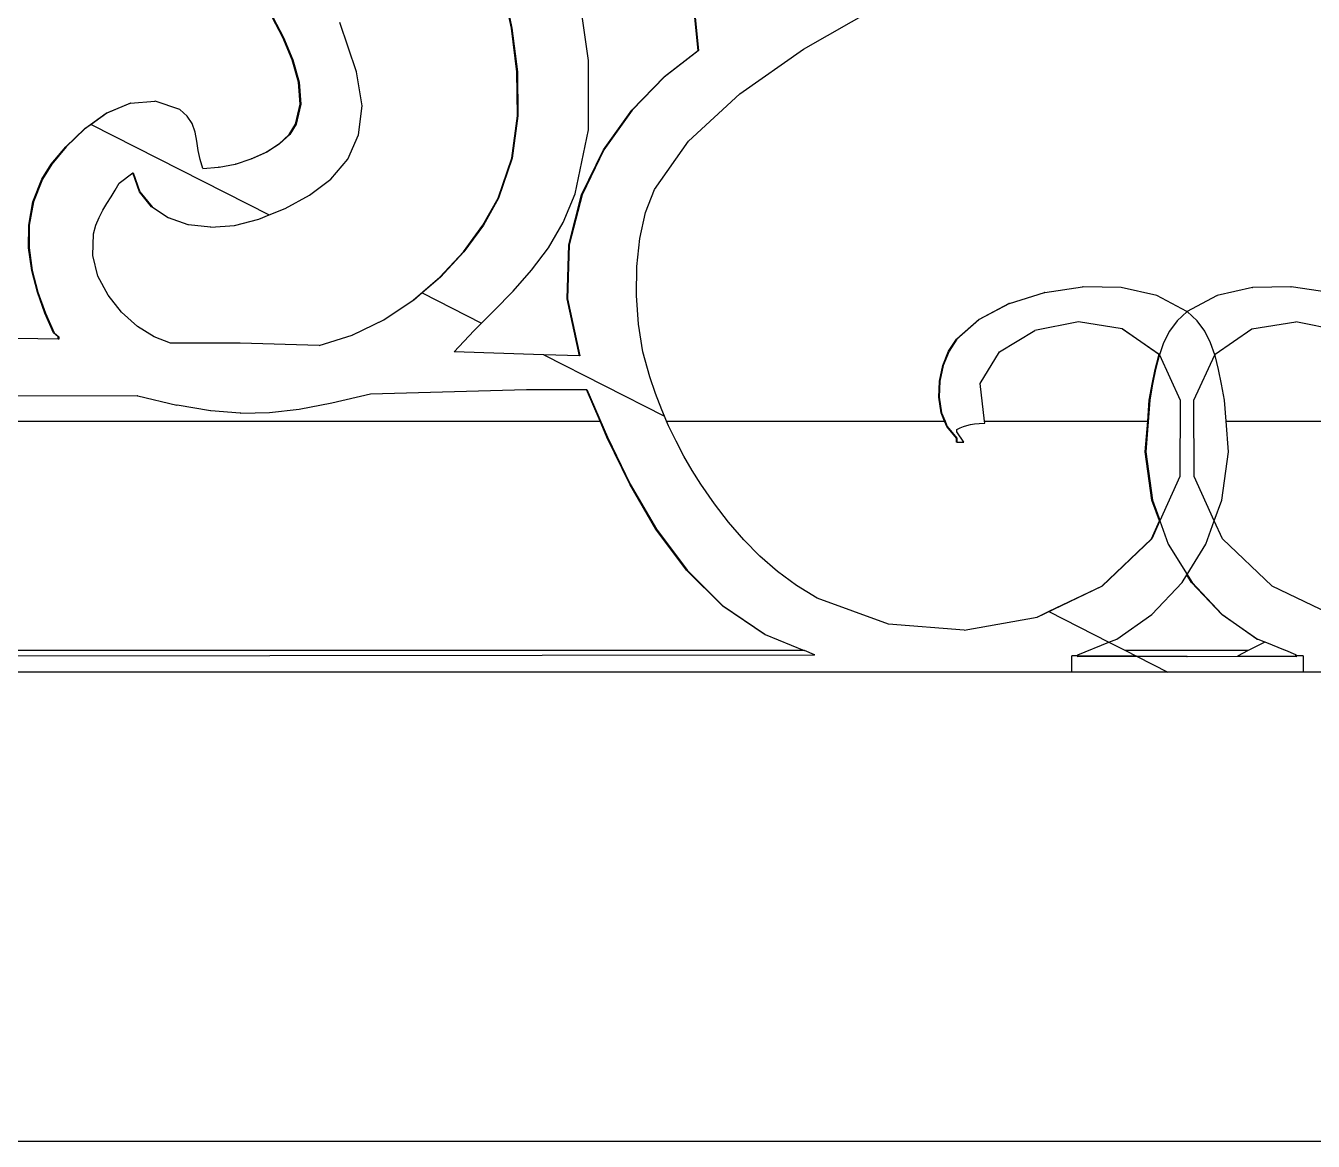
# Model space of a CAD drawing. Header units: inches. Extents: x -2812 to 9774, y -15726 to -746.
# Drawn here: x 3012.8 to 3026.01, y -9119.16 to -9107.71 of the extents above; entities that cross this region are included whole.
import ezdxf

# ---------------------------------------------------------------- set-up
doc = ezdxf.new("R2010")
doc.units = ezdxf.units.IN
doc.header["$LTSCALE"] = 17
doc.header["$MEASUREMENT"] = 0
doc.layers.add('OUTLINE', color=1, linetype='Continuous', lineweight=25)

# ---------------------------------------------------------------- blocks, each defined once
blk = doc.blocks.new('kk')
for p, q in [((-1729.857, -2515.899), (-1729.952, -2514.97)), ((-1729.948, -2514.97), (-1729.852, -2515.899)), ((-1731.773, -2515.67), (-1731.866, -2515.234)), ((-1731.861, -2515.234), (-1731.769, -2515.67)), ((-1730.983, -2516.001), (-1731.088, -2515.269)), ((-1728.774, -2515.884), (-1728.037, -2515.465)), ((-1734.119, -2515.766), (-1734.229, -2515.556)), ((-1734.224, -2515.556), (-1734.115, -2515.766)), ((-1733.364, -2516.116), (-1733.535, -2515.612)), ((-1731.717, -2516.119), (-1731.773, -2515.67)), ((-1731.769, -2515.67), (-1731.773, -2515.67)), ((-1731.769, -2515.67), (-1731.712, -2516.119)), ((-1734.023, -2515.993), (-1734.119, -2515.766)), ((-1734.115, -2515.766), (-1734.119, -2515.766)), ((-1734.115, -2515.766), (-1734.018, -2515.993)), ((-1730.207, -2516.169), (-1729.857, -2515.899)), ((-1729.852, -2515.899), (-1730.202, -2516.169)), ((-1729.852, -2515.899), (-1729.857, -2515.899)), ((-1729.43, -2516.343), (-1728.774, -2515.884)), ((-1733.958, -2516.224), (-1734.023, -2515.993)), ((-1734.018, -2515.993), (-1734.023, -2515.993)), ((-1734.018, -2515.993), (-1733.953, -2516.224)), ((-1730.984, -2516.713), (-1730.983, -2516.001)), ((-1733.307, -2516.467), (-1733.364, -2516.116)), ((-1731.711, -2516.568), (-1731.717, -2516.119)), ((-1731.712, -2516.119), (-1731.717, -2516.119)), ((-1731.712, -2516.119), (-1731.707, -2516.568)), ((-1730.539, -2516.512), (-1730.207, -2516.169)), ((-1730.202, -2516.169), (-1730.535, -2516.512)), ((-1730.202, -2516.169), (-1730.207, -2516.169)), ((-1733.941, -2516.449), (-1733.958, -2516.224)), ((-1733.953, -2516.224), (-1733.958, -2516.224)), ((-1733.953, -2516.224), (-1733.936, -2516.449)), ((-1735.933, -2516.543), (-1735.689, -2516.439)), ((-1735.684, -2516.439), (-1735.928, -2516.543)), ((-1735.684, -2516.439), (-1735.689, -2516.439)), ((-1735.684, -2516.439), (-1735.435, -2516.417)), ((-1735.431, -2516.417), (-1735.435, -2516.417)), ((-1735.179, -2516.505), (-1735.431, -2516.417)), ((-1733.989, -2516.656), (-1733.941, -2516.449)), ((-1733.936, -2516.449), (-1733.985, -2516.656)), ((-1733.936, -2516.449), (-1733.941, -2516.449)), ((-1729.957, -2516.828), (-1729.43, -2516.343)), ((-1736.156, -2516.702), (-1735.933, -2516.543)), ((-1735.928, -2516.543), (-1736.088, -2516.657)), ((-1735.928, -2516.543), (-1735.933, -2516.543)), ((-1735.101, -2516.571), (-1735.179, -2516.505)), ((-1735.051, -2516.649), (-1735.101, -2516.571)), ((-1733.342, -2516.764), (-1733.307, -2516.467)), ((-1731.771, -2517.004), (-1731.711, -2516.568)), ((-1731.707, -2516.568), (-1731.767, -2517.004)), ((-1731.707, -2516.568), (-1731.711, -2516.568)), ((-1730.83, -2516.919), (-1730.539, -2516.512)), ((-1730.535, -2516.512), (-1730.825, -2516.919)), ((-1730.535, -2516.512), (-1730.539, -2516.512)), ((-1736.348, -2516.886), (-1736.156, -2516.702)), ((-1736.152, -2516.702), (-1736.344, -2516.886)), ((-1736.152, -2516.702), (-1736.156, -2516.702)), ((-1736.088, -2516.657), (-1736.152, -2516.702)), ((-1736.088, -2516.657), (-1734.261, -2517.586)), ((-1735.02, -2516.736), (-1735.051, -2516.649)), ((-1734.055, -2516.762), (-1733.989, -2516.656)), ((-1733.985, -2516.656), (-1734.05, -2516.762)), ((-1733.985, -2516.656), (-1733.989, -2516.656)), ((-1731.118, -2517.37), (-1730.984, -2516.713)), ((-1735.002, -2516.829), (-1735.02, -2516.736)), ((-1734.988, -2516.924), (-1735.002, -2516.829)), ((-1734.291, -2516.942), (-1734.158, -2516.858)), ((-1734.153, -2516.858), (-1734.286, -2516.942)), ((-1734.158, -2516.858), (-1734.055, -2516.762)), ((-1734.153, -2516.858), (-1734.158, -2516.858)), ((-1734.05, -2516.762), (-1734.153, -2516.858)), ((-1734.05, -2516.762), (-1734.055, -2516.762)), ((-1733.453, -2517.013), (-1733.342, -2516.764)), ((-1730.306, -2517.326), (-1729.957, -2516.828)), ((-1736.498, -2517.067), (-1736.348, -2516.886)), ((-1736.344, -2516.886), (-1736.493, -2517.067)), ((-1736.344, -2516.886), (-1736.348, -2516.886)), ((-1734.97, -2517.019), (-1734.988, -2516.924)), ((-1734.444, -2517.011), (-1734.291, -2516.942)), ((-1734.286, -2516.942), (-1734.44, -2517.011)), ((-1734.286, -2516.942), (-1734.291, -2516.942)), ((-1731.054, -2517.382), (-1730.83, -2516.919)), ((-1730.825, -2516.919), (-1731.049, -2517.382)), ((-1730.825, -2516.919), (-1730.83, -2516.919)), ((-1736.593, -2517.218), (-1736.498, -2517.067)), ((-1736.493, -2517.067), (-1736.589, -2517.218)), ((-1736.493, -2517.067), (-1736.498, -2517.067)), ((-1734.94, -2517.11), (-1734.97, -2517.019)), ((-1734.94, -2517.11), (-1734.78, -2517.098)), ((-1734.775, -2517.098), (-1734.78, -2517.098)), ((-1734.775, -2517.098), (-1734.61, -2517.064)), ((-1734.606, -2517.064), (-1734.61, -2517.064)), ((-1734.606, -2517.064), (-1734.444, -2517.011)), ((-1734.44, -2517.011), (-1734.444, -2517.011)), ((-1733.626, -2517.218), (-1733.453, -2517.013)), ((-1731.911, -2517.413), (-1731.771, -2517.004)), ((-1731.767, -2517.004), (-1731.907, -2517.413)), ((-1731.767, -2517.004), (-1731.771, -2517.004)), ((-1736.686, -2517.454), (-1736.593, -2517.218)), ((-1736.589, -2517.218), (-1736.681, -2517.454)), ((-1736.589, -2517.218), (-1736.593, -2517.218)), ((-1735.8, -2517.262), (-1735.661, -2517.156)), ((-1735.661, -2517.156), (-1735.657, -2517.153)), ((-1735.592, -2517.349), (-1735.661, -2517.156)), ((-1735.657, -2517.153), (-1735.588, -2517.349)), ((-1733.846, -2517.385), (-1733.626, -2517.218)), ((-1735.882, -2517.4), (-1735.84, -2517.332)), ((-1735.84, -2517.332), (-1735.8, -2517.262)), ((-1735.468, -2517.504), (-1735.592, -2517.349)), ((-1735.588, -2517.349), (-1735.592, -2517.349)), ((-1735.588, -2517.349), (-1735.463, -2517.504)), ((-1734.098, -2517.52), (-1733.846, -2517.385)), ((-1731.242, -2517.665), (-1731.118, -2517.37)), ((-1731.186, -2517.895), (-1731.054, -2517.382)), ((-1731.049, -2517.382), (-1731.182, -2517.895)), ((-1731.049, -2517.382), (-1731.054, -2517.382)), ((-1730.396, -2517.562), (-1730.306, -2517.326)), ((-1736.729, -2517.691), (-1736.686, -2517.454)), ((-1736.681, -2517.454), (-1736.725, -2517.691)), ((-1736.681, -2517.454), (-1736.686, -2517.454)), ((-1735.969, -2517.539), (-1735.926, -2517.468)), ((-1735.926, -2517.468), (-1735.882, -2517.4)), ((-1735.298, -2517.617), (-1735.468, -2517.504)), ((-1735.463, -2517.504), (-1735.468, -2517.504)), ((-1735.463, -2517.504), (-1735.293, -2517.617)), ((-1734.261, -2517.586), (-1734.098, -2517.52)), ((-1732.066, -2517.691), (-1731.911, -2517.413)), ((-1731.907, -2517.413), (-1732.062, -2517.691)), ((-1731.907, -2517.413), (-1731.911, -2517.413)), ((-1736.04, -2517.693), (-1736.007, -2517.613)), ((-1736.007, -2517.613), (-1735.969, -2517.539)), ((-1735.293, -2517.617), (-1735.298, -2517.617)), ((-1735.093, -2517.687), (-1735.293, -2517.617)), ((-1734.615, -2517.694), (-1734.367, -2517.629)), ((-1734.367, -2517.629), (-1734.261, -2517.586)), ((-1730.456, -2517.829), (-1730.396, -2517.562)), ((-1736.731, -2517.926), (-1736.729, -2517.691)), ((-1736.725, -2517.691), (-1736.729, -2517.691)), ((-1736.725, -2517.691), (-1736.726, -2517.926)), ((-1736.072, -2518.002), (-1736.063, -2517.78)), ((-1736.063, -2517.78), (-1736.04, -2517.693)), ((-1735.088, -2517.687), (-1735.093, -2517.687)), ((-1734.864, -2517.713), (-1735.088, -2517.687)), ((-1734.861, -2517.713), (-1734.864, -2517.713)), ((-1734.859, -2517.713), (-1734.861, -2517.713)), ((-1734.859, -2517.713), (-1734.615, -2517.694)), ((-1732.267, -2517.965), (-1732.066, -2517.691)), ((-1732.062, -2517.691), (-1732.262, -2517.965)), ((-1732.062, -2517.691), (-1732.066, -2517.691)), ((-1731.393, -2517.924), (-1731.242, -2517.665)), ((-1731.201, -2518.448), (-1731.186, -2517.895)), ((-1731.182, -2517.895), (-1731.197, -2518.448)), ((-1731.182, -2517.895), (-1731.186, -2517.895)), ((-1730.487, -2518.116), (-1730.456, -2517.829)), ((-1736.698, -2518.156), (-1736.731, -2517.926)), ((-1736.726, -2517.926), (-1736.731, -2517.926)), ((-1736.726, -2517.926), (-1736.693, -2518.156)), ((-1736.018, -2518.215), (-1736.072, -2518.002)), ((-1732.507, -2518.225), (-1732.267, -2517.965)), ((-1732.262, -2517.965), (-1732.502, -2518.225)), ((-1732.262, -2517.965), (-1732.267, -2517.965)), ((-1731.566, -2518.155), (-1731.393, -2517.924)), ((-1736.639, -2518.38), (-1736.698, -2518.156)), ((-1736.693, -2518.156), (-1736.698, -2518.156)), ((-1736.693, -2518.156), (-1736.635, -2518.38)), ((-1731.755, -2518.368), (-1731.566, -2518.155)), ((-1730.491, -2518.413), (-1730.487, -2518.116)), ((-1735.914, -2518.412), (-1736.018, -2518.215)), ((-1732.781, -2518.461), (-1732.507, -2518.225)), ((-1732.502, -2518.225), (-1732.69, -2518.386)), ((-1732.502, -2518.225), (-1732.507, -2518.225)), ((-1736.562, -2518.594), (-1736.639, -2518.38)), ((-1736.635, -2518.38), (-1736.639, -2518.38)), ((-1736.635, -2518.38), (-1736.557, -2518.594)), ((-1735.775, -2518.586), (-1735.914, -2518.412)), ((-1732.69, -2518.386), (-1732.777, -2518.461)), ((-1732.69, -2518.386), (-1732.08, -2518.697)), ((-1731.955, -2518.572), (-1731.755, -2518.368)), ((-1730.469, -2518.708), (-1730.491, -2518.413)), ((-1726.661, -2518.496), (-1726.301, -2518.382)), ((-1726.297, -2518.382), (-1726.301, -2518.382)), ((-1726.297, -2518.382), (-1725.91, -2518.325)), ((-1725.905, -2518.325), (-1725.91, -2518.325)), ((-1725.513, -2518.333), (-1725.905, -2518.325)), ((-1725.148, -2518.415), (-1725.513, -2518.333)), ((-1724.839, -2518.579), (-1725.148, -2518.415)), ((-1724.839, -2518.579), (-1724.531, -2518.415)), ((-1724.527, -2518.415), (-1724.836, -2518.58)), ((-1724.531, -2518.415), (-1724.527, -2518.415)), ((-1724.166, -2518.333), (-1724.527, -2518.415)), ((-1724.166, -2518.333), (-1724.161, -2518.333)), ((-1723.774, -2518.325), (-1724.161, -2518.333)), ((-1723.774, -2518.325), (-1723.769, -2518.325)), ((-1723.377, -2518.382), (-1723.769, -2518.325)), ((-1733.084, -2518.663), (-1732.781, -2518.461)), ((-1732.777, -2518.461), (-1733.079, -2518.663)), ((-1732.777, -2518.461), (-1732.781, -2518.461)), ((-1732.08, -2518.697), (-1731.955, -2518.572)), ((-1731.075, -2519.034), (-1731.201, -2518.448)), ((-1731.197, -2518.448), (-1731.201, -2518.448)), ((-1731.197, -2518.448), (-1731.071, -2519.034)), ((-1726.976, -2518.659), (-1726.666, -2518.496)), ((-1726.661, -2518.496), (-1726.972, -2518.659)), ((-1726.661, -2518.496), (-1726.666, -2518.496)), ((-1724.838, -2518.58), (-1724.839, -2518.579)), ((-1736.474, -2518.797), (-1736.562, -2518.594)), ((-1736.557, -2518.594), (-1736.562, -2518.594)), ((-1736.557, -2518.594), (-1736.469, -2518.797)), ((-1735.613, -2518.731), (-1735.775, -2518.586)), ((-1733.409, -2518.822), (-1733.084, -2518.663)), ((-1733.079, -2518.663), (-1733.404, -2518.822)), ((-1733.079, -2518.663), (-1733.084, -2518.663)), ((-1732.158, -2518.776), (-1732.08, -2518.697)), ((-1730.423, -2518.991), (-1730.469, -2518.708)), ((-1727.205, -2518.862), (-1726.976, -2518.659)), ((-1726.972, -2518.659), (-1727.201, -2518.862)), ((-1726.972, -2518.659), (-1726.976, -2518.659)), ((-1725.952, -2518.684), (-1726.4, -2518.772)), ((-1725.505, -2518.757), (-1725.952, -2518.684)), ((-1724.94, -2518.674), (-1725.019, -2518.781)), ((-1724.838, -2518.58), (-1724.94, -2518.674)), ((-1724.836, -2518.58), (-1724.838, -2518.58)), ((-1724.734, -2518.674), (-1724.836, -2518.58)), ((-1724.656, -2518.781), (-1724.734, -2518.674)), ((-1724.174, -2518.757), (-1723.722, -2518.684)), ((-1723.278, -2518.772), (-1723.722, -2518.684)), ((-1736.426, -2518.861), (-1740.53, -2518.797)), ((-1736.426, -2518.84), (-1736.474, -2518.797)), ((-1736.469, -2518.797), (-1736.474, -2518.797)), ((-1736.469, -2518.797), (-1736.421, -2518.84)), ((-1736.426, -2518.861), (-1736.426, -2518.84)), ((-1736.421, -2518.84), (-1736.426, -2518.84)), ((-1736.421, -2518.84), (-1736.421, -2518.862)), ((-1735.442, -2518.84), (-1735.613, -2518.731)), ((-1735.275, -2518.905), (-1735.442, -2518.84)), ((-1733.746, -2518.926), (-1733.409, -2518.822)), ((-1733.404, -2518.822), (-1733.409, -2518.822)), ((-1732.36, -2518.991), (-1732.158, -2518.776)), ((-1726.764, -2518.992), (-1726.4, -2518.772)), ((-1725.5, -2518.757), (-1725.505, -2518.757)), ((-1725.13, -2519.016), (-1725.505, -2518.757)), ((-1725.5, -2518.757), (-1725.125, -2519.016)), ((-1725.019, -2518.781), (-1725.078, -2518.9)), ((-1724.596, -2518.9), (-1724.656, -2518.781)), ((-1724.549, -2519.016), (-1724.174, -2518.757)), ((-1736.421, -2518.862), (-1736.426, -2518.861)), ((-1734.558, -2518.905), (-1735.275, -2518.905)), ((-1733.746, -2518.926), (-1734.558, -2518.905)), ((-1727.285, -2518.985), (-1727.205, -2518.862)), ((-1727.201, -2518.862), (-1727.28, -2518.985)), ((-1727.201, -2518.862), (-1727.205, -2518.862)), ((-1725.078, -2518.9), (-1725.122, -2519.023)), ((-1724.553, -2519.023), (-1724.596, -2518.9)), ((-1731.444, -2519.022), (-1732.36, -2518.991)), ((-1731.441, -2519.022), (-1731.444, -2519.022)), ((-1731.441, -2519.022), (-1730.203, -2519.653)), ((-1731.075, -2519.034), (-1731.441, -2519.022)), ((-1731.071, -2519.034), (-1731.075, -2519.034)), ((-1730.354, -2519.251), (-1730.423, -2518.991)), ((-1727.344, -2519.132), (-1727.285, -2518.985)), ((-1727.28, -2518.985), (-1727.34, -2519.132)), ((-1727.28, -2518.985), (-1727.285, -2518.985)), ((-1726.962, -2519.319), (-1726.764, -2518.992)), ((-1725.165, -2519.173), (-1725.129, -2519.031)), ((-1725.124, -2519.031), (-1725.16, -2519.173)), ((-1725.125, -2519.016), (-1725.13, -2519.016)), ((-1725.126, -2519.023), (-1725.13, -2519.016)), ((-1725.129, -2519.031), (-1725.126, -2519.023)), ((-1725.129, -2519.031), (-1725.124, -2519.031)), ((-1725.126, -2519.023), (-1725.124, -2519.018)), ((-1725.124, -2519.029), (-1725.126, -2519.023)), ((-1725.125, -2519.016), (-1725.124, -2519.018)), ((-1725.124, -2519.018), (-1725.122, -2519.023)), ((-1725.122, -2519.023), (-1725.124, -2519.029)), ((-1725.124, -2519.029), (-1725.124, -2519.031)), ((-1725.122, -2519.023), (-1724.907, -2519.489)), ((-1724.767, -2519.489), (-1724.553, -2519.023)), ((-1724.553, -2519.023), (-1724.549, -2519.016)), ((-1724.55, -2519.031), (-1724.553, -2519.023)), ((-1724.514, -2519.173), (-1724.55, -2519.031)), ((-1727.38, -2519.293), (-1727.344, -2519.132)), ((-1727.34, -2519.132), (-1727.375, -2519.293)), ((-1727.34, -2519.132), (-1727.344, -2519.132)), ((-1725.196, -2519.326), (-1725.165, -2519.173)), ((-1725.16, -2519.173), (-1725.191, -2519.326)), ((-1725.165, -2519.173), (-1725.16, -2519.173)), ((-1724.483, -2519.326), (-1724.514, -2519.173)), ((-1730.295, -2519.421), (-1730.354, -2519.251)), ((-1727.387, -2519.459), (-1727.38, -2519.293)), ((-1727.375, -2519.293), (-1727.383, -2519.459)), ((-1727.375, -2519.293), (-1727.38, -2519.293)), ((-1726.916, -2519.705), (-1726.962, -2519.319)), ((-1725.225, -2519.489), (-1725.196, -2519.326)), ((-1725.191, -2519.326), (-1725.221, -2519.489)), ((-1725.196, -2519.326), (-1725.191, -2519.326)), ((-1724.454, -2519.489), (-1724.483, -2519.326)), ((-1745.881, -2519.424), (-1735.614, -2519.445)), ((-1735.609, -2519.445), (-1735.614, -2519.445)), ((-1735.609, -2519.445), (-1735.209, -2519.539)), ((-1733.616, -2519.515), (-1733.22, -2519.424)), ((-1733.22, -2519.424), (-1731.62, -2519.38)), ((-1731.62, -2519.38), (-1731.003, -2519.38)), ((-1731.003, -2519.38), (-1730.999, -2519.38)), ((-1730.864, -2519.705), (-1731.003, -2519.38)), ((-1730.999, -2519.38), (-1730.789, -2519.87)), ((-1730.23, -2519.589), (-1730.295, -2519.421)), ((-1727.383, -2519.459), (-1727.387, -2519.459)), ((-1727.363, -2519.618), (-1727.387, -2519.459)), ((-1727.383, -2519.459), (-1727.359, -2519.618)), ((-1725.221, -2519.489), (-1725.261, -2520.019)), ((-1725.242, -2519.705), (-1725.225, -2519.489)), ((-1725.225, -2519.489), (-1725.221, -2519.489)), ((-1724.907, -2519.489), (-1724.911, -2520.272)), ((-1724.764, -2520.272), (-1724.767, -2519.489)), ((-1724.437, -2519.705), (-1724.454, -2519.489)), ((-1735.204, -2519.539), (-1735.209, -2519.539)), ((-1734.864, -2519.598), (-1735.204, -2519.539)), ((-1734.86, -2519.598), (-1734.864, -2519.598)), ((-1734.557, -2519.623), (-1734.86, -2519.598)), ((-1734.552, -2519.623), (-1734.557, -2519.623)), ((-1734.552, -2519.623), (-1734.258, -2519.617)), ((-1734.258, -2519.617), (-1733.954, -2519.58)), ((-1733.954, -2519.58), (-1733.616, -2519.515)), ((-1730.203, -2519.653), (-1730.23, -2519.589)), ((-1727.359, -2519.618), (-1727.363, -2519.618)), ((-1727.327, -2519.705), (-1727.363, -2519.618)), ((-1727.359, -2519.618), (-1727.322, -2519.705)), ((-1746.408, -2519.705), (-1730.864, -2519.705)), ((-1730.794, -2519.87), (-1730.864, -2519.705)), ((-1730.18, -2519.705), (-1730.203, -2519.653)), ((-1730.18, -2519.705), (-1727.327, -2519.705)), ((-1730.16, -2519.752), (-1730.18, -2519.705)), ((-1730.084, -2519.911), (-1730.16, -2519.752)), ((-1727.327, -2519.705), (-1727.322, -2519.705)), ((-1727.304, -2519.761), (-1727.327, -2519.705)), ((-1727.322, -2519.705), (-1727.299, -2519.761)), ((-1727.299, -2519.761), (-1727.304, -2519.761)), ((-1727.205, -2519.878), (-1727.304, -2519.761)), ((-1727.299, -2519.761), (-1727.201, -2519.878)), ((-1727.166, -2519.774), (-1727.132, -2519.76)), ((-1727.132, -2519.76), (-1727.098, -2519.748)), ((-1727.098, -2519.748), (-1727.062, -2519.739)), ((-1727.062, -2519.739), (-1727.02, -2519.732)), ((-1727.02, -2519.732), (-1726.972, -2519.728)), ((-1726.972, -2519.728), (-1726.914, -2519.726)), ((-1726.916, -2519.705), (-1725.242, -2519.705)), ((-1726.914, -2519.726), (-1726.916, -2519.705)), ((-1725.266, -2520.019), (-1725.242, -2519.705)), ((-1724.437, -2519.705), (-1722.762, -2519.705)), ((-1724.413, -2520.019), (-1724.437, -2519.705)), ((-1730.789, -2519.87), (-1730.794, -2519.87)), ((-1730.559, -2520.353), (-1730.794, -2519.87)), ((-1730.789, -2519.87), (-1730.555, -2520.353)), ((-1727.201, -2519.878), (-1727.205, -2519.878)), ((-1727.205, -2519.921), (-1727.205, -2519.878)), ((-1727.201, -2519.791), (-1727.166, -2519.774)), ((-1727.201, -2519.813), (-1727.201, -2519.791)), ((-1727.129, -2519.921), (-1727.201, -2519.813)), ((-1727.201, -2519.878), (-1727.201, -2519.921)), ((-1730.003, -2520.065), (-1730.084, -2519.911)), ((-1727.201, -2519.921), (-1727.205, -2519.921)), ((-1727.201, -2519.921), (-1727.129, -2519.921)), ((-1725.266, -2520.019), (-1725.261, -2520.019)), ((-1725.198, -2520.516), (-1725.266, -2520.019)), ((-1725.261, -2520.019), (-1725.193, -2520.516)), ((-1724.481, -2520.516), (-1724.413, -2520.019)), ((-1729.918, -2520.212), (-1730.003, -2520.065)), ((-1729.828, -2520.353), (-1729.918, -2520.212)), ((-1724.911, -2520.272), (-1725.116, -2520.728)), ((-1724.558, -2520.728), (-1724.764, -2520.272)), ((-1730.555, -2520.353), (-1730.559, -2520.353)), ((-1730.29, -2520.813), (-1730.559, -2520.353)), ((-1730.555, -2520.353), (-1730.285, -2520.813)), ((-1729.69, -2520.552), (-1729.828, -2520.353)), ((-1729.544, -2520.742), (-1729.69, -2520.552)), ((-1725.198, -2520.516), (-1725.193, -2520.516)), ((-1725.121, -2520.728), (-1725.198, -2520.516)), ((-1725.193, -2520.516), (-1725.118, -2520.722)), ((-1724.558, -2520.728), (-1724.481, -2520.516)), ((-1730.285, -2520.813), (-1730.29, -2520.813)), ((-1729.976, -2521.234), (-1730.29, -2520.813)), ((-1730.285, -2520.813), (-1729.971, -2521.234)), ((-1729.389, -2520.922), (-1729.544, -2520.742)), ((-1725.204, -2520.913), (-1725.121, -2520.728)), ((-1725.119, -2520.734), (-1725.2, -2520.913)), ((-1725.121, -2520.728), (-1725.118, -2520.722)), ((-1725.119, -2520.734), (-1725.121, -2520.728)), ((-1725.116, -2520.728), (-1725.119, -2520.734)), ((-1725.118, -2520.722), (-1725.116, -2520.728)), ((-1725.116, -2520.728), (-1725.03, -2520.967)), ((-1724.644, -2520.967), (-1724.558, -2520.728)), ((-1724.474, -2520.913), (-1724.558, -2520.728)), ((-1729.222, -2521.091), (-1729.389, -2520.922)), ((-1725.714, -2521.399), (-1725.204, -2520.913)), ((-1725.2, -2520.913), (-1725.709, -2521.399)), ((-1725.2, -2520.913), (-1725.204, -2520.913)), ((-1723.965, -2521.399), (-1724.474, -2520.913)), ((-1725.03, -2520.967), (-1724.837, -2521.28)), ((-1724.837, -2521.28), (-1724.644, -2520.967)), ((-1729.042, -2521.248), (-1729.222, -2521.091)), ((-1729.971, -2521.234), (-1729.976, -2521.234)), ((-1729.607, -2521.601), (-1729.976, -2521.234)), ((-1729.971, -2521.234), (-1729.602, -2521.601)), ((-1728.847, -2521.392), (-1729.042, -2521.248)), ((-1724.888, -2521.362), (-1724.839, -2521.284)), ((-1724.839, -2521.284), (-1724.837, -2521.28)), ((-1724.791, -2521.362), (-1724.839, -2521.284)), ((-1724.837, -2521.28), (-1724.786, -2521.362)), ((-1728.634, -2521.521), (-1728.847, -2521.392)), ((-1726.378, -2521.716), (-1725.714, -2521.399)), ((-1725.709, -2521.399), (-1726.258, -2521.661)), ((-1725.709, -2521.399), (-1725.714, -2521.399)), ((-1725.198, -2521.691), (-1724.888, -2521.362)), ((-1724.791, -2521.362), (-1724.786, -2521.362)), ((-1724.481, -2521.691), (-1724.791, -2521.362)), ((-1724.786, -2521.362), (-1724.477, -2521.691)), ((-1723.301, -2521.716), (-1723.965, -2521.399)), ((-1729.602, -2521.601), (-1729.607, -2521.601)), ((-1729.172, -2521.896), (-1729.607, -2521.601)), ((-1729.602, -2521.601), (-1729.168, -2521.896)), ((-1727.901, -2521.79), (-1728.634, -2521.521)), ((-1727.126, -2521.85), (-1726.378, -2521.716)), ((-1726.373, -2521.716), (-1726.378, -2521.716)), ((-1726.258, -2521.661), (-1726.373, -2521.716)), ((-1726.258, -2521.661), (-1725.64, -2521.975)), ((-1725.559, -2521.942), (-1725.198, -2521.691)), ((-1724.481, -2521.691), (-1724.477, -2521.691)), ((-1724.12, -2521.942), (-1724.481, -2521.691)), ((-1724.477, -2521.691), (-1724.115, -2521.942)), ((-1727.126, -2521.85), (-1727.901, -2521.79)), ((-1729.168, -2521.896), (-1729.172, -2521.896)), ((-1729.168, -2521.896), (-1728.768, -2522.061)), ((-1725.959, -2522.105), (-1725.64, -2521.975)), ((-1725.64, -2521.975), (-1725.559, -2521.942)), ((-1725.64, -2521.975), (-1725.47, -2522.061)), ((-1724.039, -2521.975), (-1724.209, -2522.061)), ((-1724.12, -2521.942), (-1724.115, -2521.942)), ((-1724.039, -2521.975), (-1724.115, -2521.942)), ((-1724.037, -2521.974), (-1724.039, -2521.975)), ((-1723.826, -2522.061), (-1724.037, -2521.974)), ((-1746.239, -2522.126), (-1728.662, -2522.105)), ((-1728.768, -2522.061), (-1746.179, -2522.061)), ((-1728.764, -2522.061), (-1728.768, -2522.061)), ((-1728.662, -2522.105), (-1728.764, -2522.061)), ((-1728.658, -2522.105), (-1728.662, -2522.105)), ((-1726.021, -2522.283), (-1726.021, -2522.115)), ((-1725.959, -2522.116), (-1726.021, -2522.115)), ((-1725.959, -2522.116), (-1725.959, -2522.105)), ((-1725.959, -2522.126), (-1725.959, -2522.116)), ((-1725.358, -2522.119), (-1725.959, -2522.116)), ((-1725.349, -2522.123), (-1725.959, -2522.126)), ((-1724.209, -2522.061), (-1725.47, -2522.061)), ((-1725.47, -2522.061), (-1725.358, -2522.119)), ((-1725.358, -2522.119), (-1725.349, -2522.123)), ((-1724.839, -2522.121), (-1725.358, -2522.119)), ((-1724.839, -2522.121), (-1725.349, -2522.123)), ((-1725.349, -2522.123), (-1725.035, -2522.283)), ((-1724.839, -2522.121), (-1724.837, -2522.121)), ((-1724.837, -2522.121), (-1724.321, -2522.119)), ((-1723.716, -2522.126), (-1724.837, -2522.121)), ((-1724.209, -2522.061), (-1724.321, -2522.119)), ((-1724.321, -2522.119), (-1723.72, -2522.116)), ((-1723.822, -2522.061), (-1723.826, -2522.061)), ((-1723.72, -2522.105), (-1723.822, -2522.061)), ((-1723.72, -2522.105), (-1723.716, -2522.105)), ((-1723.72, -2522.116), (-1723.72, -2522.105)), ((-1723.72, -2522.116), (-1723.716, -2522.116)), ((-1723.716, -2522.105), (-1723.716, -2522.116)), ((-1723.644, -2522.115), (-1723.716, -2522.116)), ((-1723.716, -2522.116), (-1723.716, -2522.126)), ((-1723.644, -2522.115), (-1723.644, -2522.283)), ((-1726.021, -2522.283), (-1756.672, -2522.283)), ((-1725.035, -2522.283), (-1726.021, -2522.283)), ((-1723.644, -2522.283), (-1725.035, -2522.283)), ((-1690.679, -2522.283), (-1723.644, -2522.283))]:
    blk.add_line(p, q)

msp = doc.modelspace()

# ---------------------------------------------------------------- linework, layer by layer
at = {"layer": 'OUTLINE'}
msp.add_line((2990.555, -9119.163), (3156.018, -9119.163), dxfattribs=at)

# ---------------------------------------------------------------- block references
msp.add_blockref('kk', (4749.555, -6592.063), dxfattribs=at)

doc.saveas('drawing.dxf')
